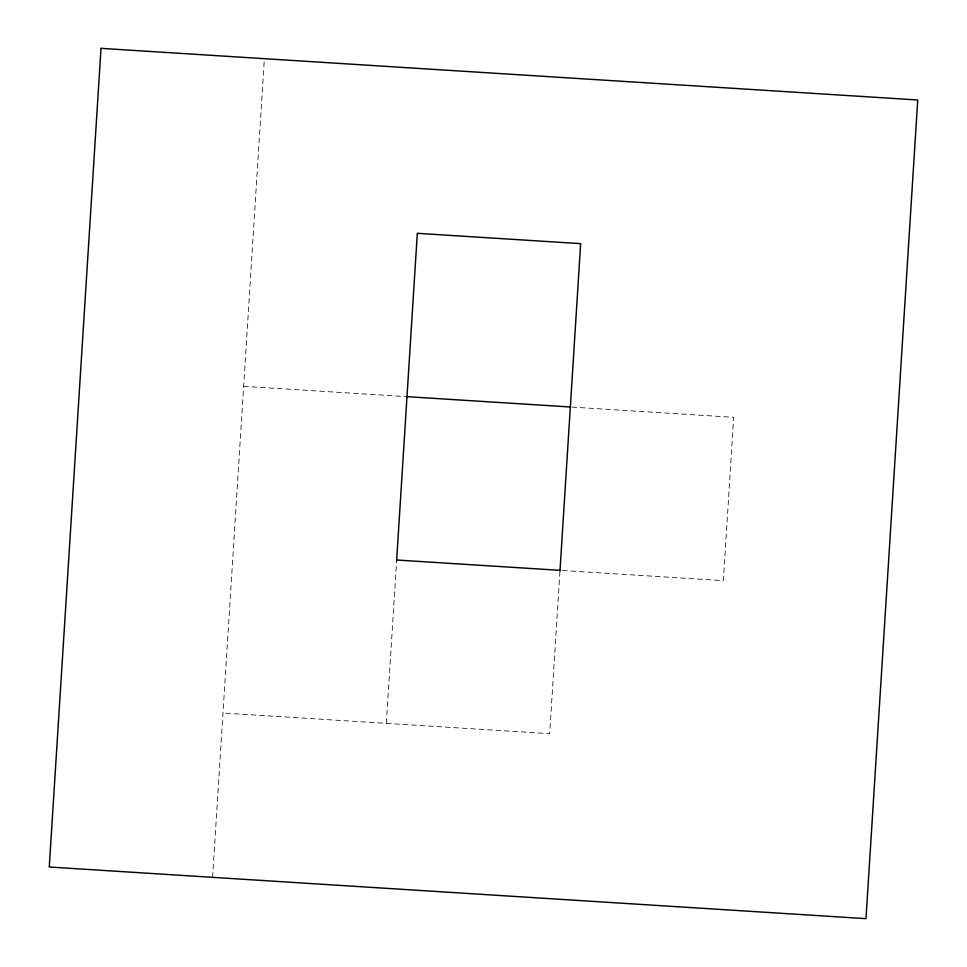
<?xml version="1.0" encoding="UTF-8"?>
<svg xmlns="http://www.w3.org/2000/svg" width="967" height="967" viewBox="0 0 967 967"><rect width="100%" height="100%" fill="white"/><g stroke="black" fill="none" stroke-linecap="round" stroke-linejoin="round"><path stroke-width="0.73" stroke-dasharray="4.83 3.63" d="M212.595 877.335L264.269 60.184M386.341 723.352L396.663 560.014M243.648 386.341L405.487 396.567M571.835 407.083L733.687 417.321L723.352 580.659L560.014 570.337L549.679 733.687L222.99 713.03"/><path stroke-width="1.45" d="M396.615 560.763L417.321 233.313L580.659 243.648L559.966 571.086M406.237 396.615L570.337 406.986M396.663 560.014L560.014 570.337M101.015 48.35L49.257 867.012L865.985 918.65L917.743 99.988L101.015 48.35"/></g></svg>
